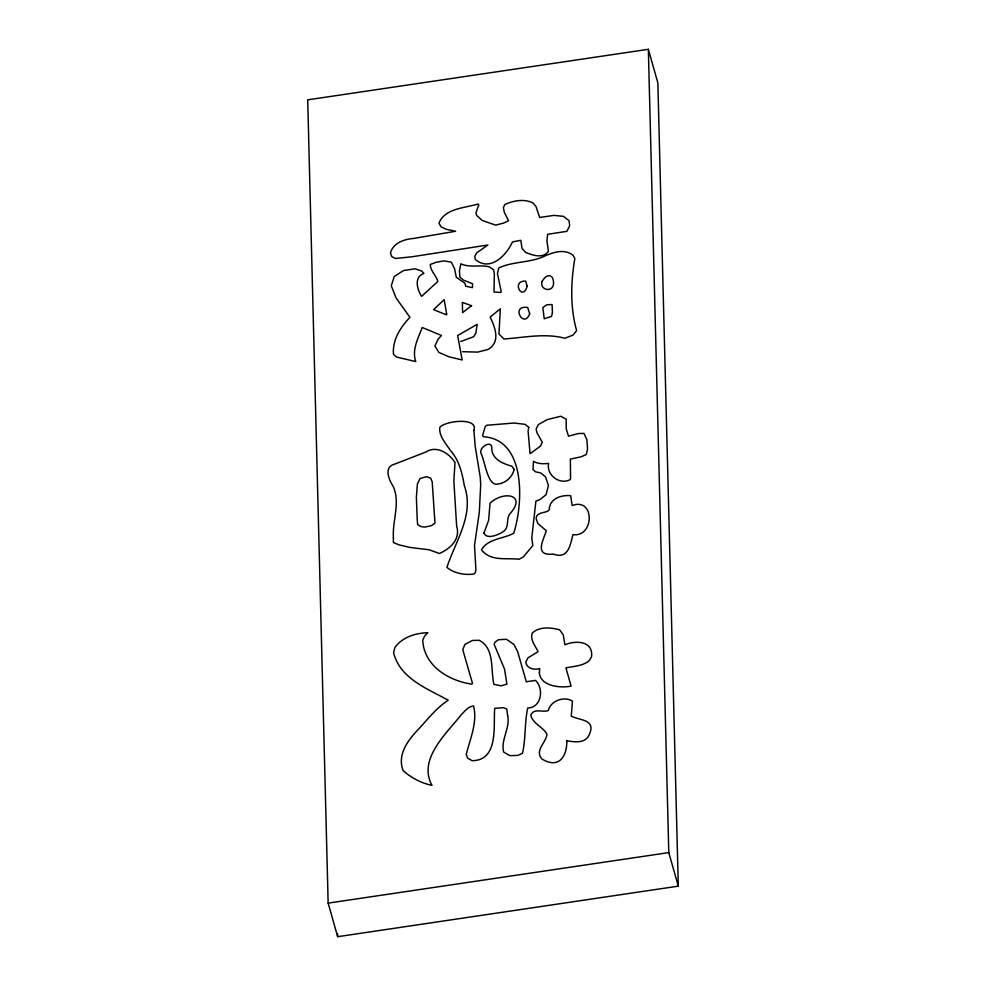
<?xml version="1.0" encoding="UTF-8"?>
<svg xmlns="http://www.w3.org/2000/svg" width="986" height="986" viewBox="0 0 986 986"><rect width="100%" height="100%" fill="white"/><g stroke="black" fill="none" stroke-linecap="round" stroke-linejoin="round"><path stroke-width="1.48" d="M460.77 341.501L473.699 336.707L475.831 333.194L477.175 324.345L457.652 335.486L462.163 359.952L449.061 356.821L438.844 352.433L434.912 345.938L438.129 339.135L441.457 335.474L422.205 327.488C418.187 338.223 411.643 349.956 415.784 361.591L396.754 357.092L393.488 354.368C392.243 340.071 400.402 327.241 409.93 317.344L396.039 297.883L391.294 285.792L394.24 276.499L403.557 270.546L415.118 268.784L421.589 270.99L423.931 273.467C413.689 276.943 417.103 289.416 421.577 296.367L437.858 281.417C436.145 275.377 430.488 271.187 430.253 264.494L436.231 262.227L443.946 260.883L451.341 262.14L454.608 268.845L456.284 277.251L464.948 283.315L465.663 286.211L472.38 287.641L472.627 283.758L463.519 280.172L459.883 277.054L459.439 270.78L460.869 263.804C469.903 268.069 479.775 264.458 489.241 266.836L493.542 269.733L494.343 273.997L494.023 292.041L500.432 292.46L501.27 291.905L497.462 273.442L498.78 267.921C512.449 261.598 528.126 262.781 542.066 257.272C551.433 252.86 563.807 247.954 572.989 255.226L574.838 258.566C570.758 282.415 570.081 307.201 576.625 330.667L572.928 335.129L564.879 338.272C544.839 332.874 524.096 337.643 503.858 338.987L498.953 333.971L500.346 308.803L490.104 317.073C495.194 327.512 500.863 342.117 487.947 349.512L477.643 352.101L462.533 351.694M648.344 49.3L307.706 99.845L328.153 903.127L337.656 936.7L678.294 886.155L657.847 82.873L648.344 49.3L668.791 852.594L678.294 886.155M328.153 903.127L668.791 852.594M432.25 482.043L430.685 478.161L426.556 476.706L420.073 478.481L417.386 484.064L416.375 497.277L417.189 518.796L417.645 524.515L420.356 526.241A10.649 7.568 -15.8 0 0 425.434 526.992L431.35 525.674L434.986 523.085L432.275 483.078M337.582 933.619L337.656 936.7M549.412 507.679C550.656 514.396 536.014 510.23 536.187 518.71L537.801 523.467L546.318 530.751C543.175 540.488 533.944 556.301 553.232 554.058C568.183 559.604 570.204 545.406 572.915 534.634C594.484 537.641 595.051 496.932 572.188 505.535L570.66 495.675C562.242 494.812 550.878 498.029 549.412 507.679M473.909 430.389L475.19 446.35L480.244 477.175L480.687 484.742L479.307 512.486L474.512 545.283L475.905 569.982L475.326 572.546L473.699 574.074C464.665 575.257 453.954 573.322 446.917 567.406C455.409 541.018 474.759 514.704 464.283 485.543C462.212 473.021 459.143 460.179 450.405 450.479C445.968 443.651 438.758 436.108 439.805 427.493C444.304 420.874 478.678 416.745 473.909 430.389M507.654 715.799C510.366 728.506 500.555 739.475 503.636 752.059L509.713 755.633L517.564 755.449L522.457 753.353C525.945 738.44 524.453 722.898 527.744 707.96C541.597 707.788 544.186 688.561 535.472 680.402L526.277 681.757L517.613 651.512L513.866 644.376L506.41 639.273L498.374 639.741L494.898 642.342L494.122 644.228L504.536 669.137L506.915 684.136L501.184 685.788L493.924 684.395C490.473 669.851 494.91 648.332 479.245 640.296L472.306 640.481L464.985 644.376L462.754 649.626L472.528 683.471L471.887 684.111C448.987 680.956 423.795 665.907 422.748 640.099L424.67 636.007L427.801 632.716C415.377 633.061 402.608 637.067 394.893 647.408L393.599 652.707C400.033 678.664 427.221 688.548 448.248 700.22C436.798 707.652 428.244 718.535 419.149 728.518C408.426 739.574 396.877 754.241 403.101 770.584C411.224 777.806 421.293 783.229 431.991 785.349C417.62 759.306 446.375 733.584 461.374 714.653C464.788 711.152 468.325 706.407 473.6 705.951C477.594 722.294 470.223 738.662 466.255 754.352L467.66 758.197L472.158 760.687C498.719 760.44 493.308 726.46 494.689 708.318L503.378 707.689L506.804 709.082L507.654 715.799M483.966 533.044C486.825 540.192 499.36 534.449 503.994 531.084C509.183 526.906 506.286 519.302 509.454 514.359C527.707 494.405 503.636 490.399 490.054 503.168L488.649 520.263L483.966 533.044M539.367 672.772C540.377 686.429 560.824 688.29 571.079 686.108L565.939 667.879C573.914 666.179 582.775 666.142 589.345 660.595L591.563 656.713C593.436 640.666 575.553 640.247 564.879 644.782L563.203 634.774L559.691 629.857C550.829 627.441 539.391 626.258 532.255 633.111C529.802 639.926 535.546 646.015 538.073 651.697L528.003 657.798L525.76 662.111C526.647 668.582 534.375 670.27 539.736 668.545L539.367 672.772M393.402 537.456L393.377 542.522L398.874 544.802L409.745 547.403L429.255 549.794L439.349 553.503C450.516 548.672 460.672 539.071 456.641 526.08L453.843 480.971L455.014 462.582C449.308 453.289 436.49 444.969 425.878 452.032L393.993 464.381C383.542 467.29 389.125 480.219 393.217 486.455C400.538 502.626 392.342 520.509 393.402 537.456M552.443 312.587L551.531 316.42L544.223 318.774L542.842 307.533L546.86 304.773L552.098 304.551L552.443 312.587M478.703 204.965L475.955 212.828L476.595 215.429L482.351 220.531L495.613 225.128L503.636 223.082L508.542 220.728L504.413 212.557L503.353 207.75L504.795 204.546C513.324 200.577 524.244 198.58 532.982 202.956L535.928 206.357L539.675 217.487L553.922 215.379L563.45 216.353L569.033 220.704L569.686 225.72L566.888 231.353L547.612 234.298L546.922 241.065L548.462 251.196C543.249 259.01 532.711 255.263 525.698 252.416L522.05 248.546L520.793 240.288L512.461 241.94C506.212 255.707 490.079 272.062 475.24 259.404L474.833 256.286L476.534 253.02L487.897 245.009L412.074 256.767L395.534 258.48L391.738 256.631L390.481 252.921C393.081 243.024 404.186 239.179 413.417 238.464L455.594 231.266L446.214 229.257L441.05 226.842L438.992 223.082C445.006 208.108 464.837 208.108 478.161 204.003L478.703 204.965M528.755 427.369L528.102 431.289L530.061 453.708L540.55 446.054L542.3 442.233L536.877 432.62L536.15 428.898L538.368 424.584L546.983 419.703L560.8 416.24L566.21 419.223L566.223 428.725L568.478 436.169L578.634 433.507L584.008 433.421L586.892 439.744L587.52 448.975L586.288 454.521L580.964 456.851L570.352 459.082L570.574 478.777L569.748 479.837C559.296 484.976 546.17 474.858 548.598 463.395C543.952 463.901 538.11 464.135 533.5 461.362L532.97 469.681L535.608 471.838L540.538 472.886L545.468 476.768L548.462 485.482L546.047 494.725L539.921 499.582L535.903 501.135L531.774 537.925L532.822 545.517L523.356 556.942L519.043 559.247C506.052 557.669 490.732 561.749 481.439 549.794C488.193 538.368 503.156 539.059 513.681 533.253C523.209 504.351 526.413 439.522 483.633 436.773L482.548 435.763L485.223 426.581L486.714 425.262L514.15 423.031L525.131 424.35L528.755 427.369M527.103 286.1C523.147 302.345 510.378 280.628 525.674 281.084L527.103 286.1M566.851 740.732C567.012 756.915 558.631 769.216 541.832 758.949C534.35 750.247 546.355 742.643 546.934 734.077C543.348 727.175 532.539 723.625 530.776 715.096C534.055 707.64 542.867 712.816 548.352 710.524C550.336 700.873 564.423 695.759 572.435 701.145L571.276 716.156C580.224 720.63 596.197 719.349 589.308 734.508C585.524 743.801 574.678 742.113 566.851 740.732M446.621 313.893L446.584 314.867L433.606 309.666L444.168 299.645L446.621 313.893M542.103 281.478C539.354 289.736 551.79 292.805 553.442 284.818C554.551 274.576 547.144 272.247 542.103 281.478M529.679 313.831C523.689 329.546 510.181 304.612 527.658 307.533L529.679 313.831M514.113 469.398C512.276 477.927 504.228 484.249 495.527 484.225C487.146 482.327 484.816 461.411 481.39 454.189C477.483 447.989 491.398 439.374 491.829 447.669C491.274 458.884 502.7 463.703 511.857 466.181L514.113 469.398M471.555 305.697L462.607 312.599L462.348 302.419L471.555 305.697"/></g></svg>
